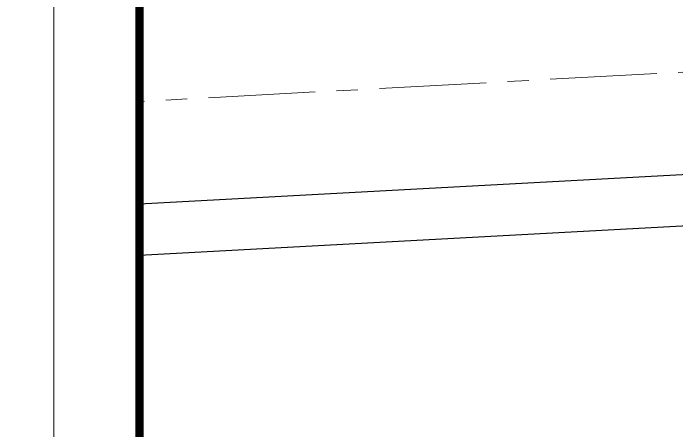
# Model space of a CAD drawing. Header units: millimetres. Extents: x 53009415 to 54059915, y 20499171 to 20796171.
# Drawn here: x 53847540 to 53886319, y 20534948 to 20559369 of the extents above; entities that cross this region are included whole.
import ezdxf

# ---------------------------------------------------------------- set-up
doc = ezdxf.new("R2010")
doc.units = ezdxf.units.MM
doc.header["$LTSCALE"] = 1000
doc.linetypes.add('CENTER', pattern=[2, 1.25, -0.25, 0.25, -0.25])
for name, color, linetype, lineweight in [('AXIS', 2, 'CENTER', 0), ('PUB_TITLE', 7, 'Continuous', 20), ('已设计道路边线', 4, 'Continuous', 50)]:
    doc.layers.add(name, color=color, linetype=linetype, lineweight=lineweight)
doc.layers.add('RD-侧石线', color=5, linetype='Continuous')

msp = doc.modelspace()

# ---------------------------------------------------------------- linework, layer by layer
at = {"layer": 'AXIS', "color": 4, "linetype": 'CENTER', "ltscale": 5}
msp.add_lwpolyline([(54054915.383, 20565030.903), (53854915.383, 20554206.341)], dxfattribs=at)
at = {"layer": 'PUB_TITLE'}
for points in [[(53639915.383, 20796170.783), (53639915.383, 20499170.783), (53849915.383, 20499170.783), (53849915.383, 20796170.783)], [(53849915.383, 20796170.783), (53849915.383, 20499170.783), (54059915.383, 20499170.783), (54059915.383, 20796170.783)]]:
    msp.add_lwpolyline(points, close=True, dxfattribs=at)
at = {"layer": 'PUB_TITLE', "const_width": 500}
msp.add_lwpolyline([(53854915.383, 20783670.783), (53854915.383, 20504170.783), (54054915.383, 20504170.783), (54054915.383, 20783670.783)], close=True, dxfattribs=at)
at = {"layer": 'RD-侧石线', "linetype": 'ByBlock', "flags": 128}
msp.add_lwpolyline([(54054915.383, 20559022.121), (53854915.383, 20548197.56)], dxfattribs=at)
at = {"layer": '已设计道路边线', "linetype": 'ByBlock', "lineweight": -2, "flags": 128}
msp.add_lwpolyline([(54054915.383, 20556017.73), (53854915.383, 20545193.169)], dxfattribs=at)

doc.saveas('drawing.dxf')
